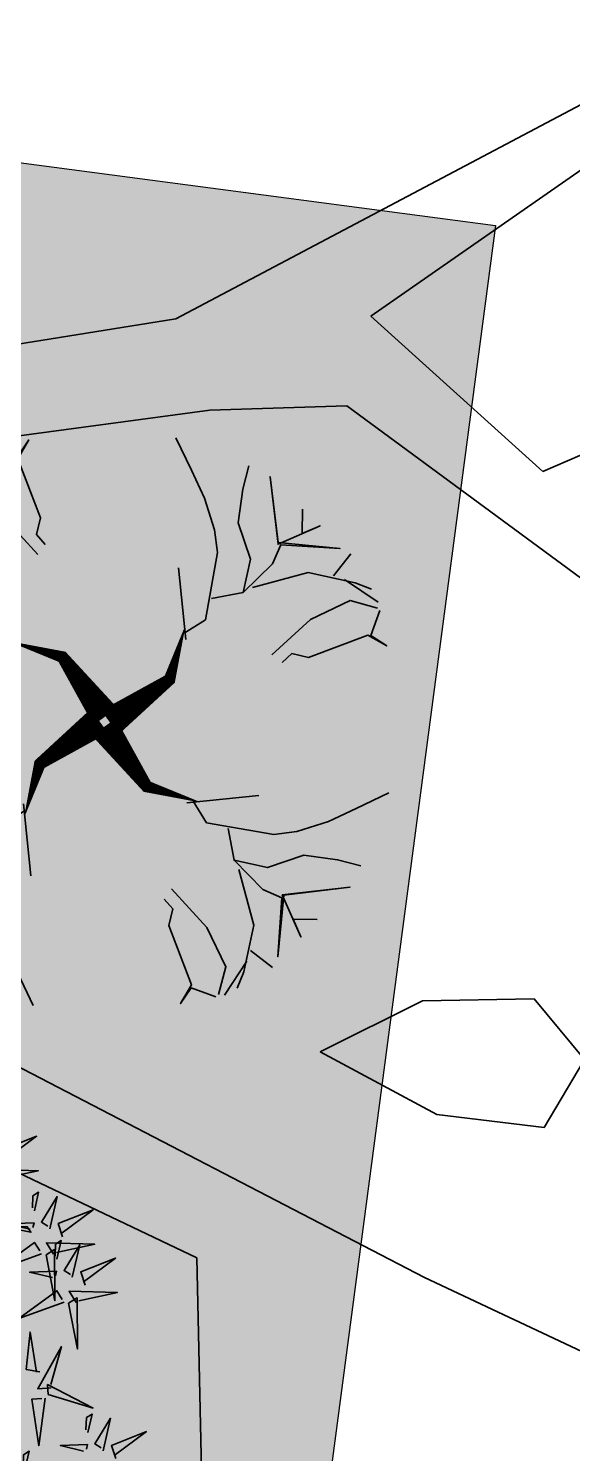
# Model space of a CAD drawing. Header units: millimetres. Extents: x -179928 to 528275, y -469666 to 511935.
# Drawn here: x 51353 to 51827, y 110149 to 111393 of the extents above; entities that cross this region are included whole.
import ezdxf

# ---------------------------------------------------------------- set-up
doc = ezdxf.new("R2010")
doc.units = ezdxf.units.MM
doc.layers.add('ad-Elevation 10', color=8, linetype='Continuous')
doc.layers.add('ad-Landscape', color=94, linetype='Continuous', lineweight=35)

# ---------------------------------------------------------------- blocks, each defined once
blk = doc.blocks.new('A$C06C421F0')
at = {"layer": 'ad-Landscape'}
for points in [[(359.9, 366.5, 36, 14.4, 0), (421.2, 431.5, 14.4, 0.72, 0), (487.4, 441.9, 0, 0, 0), (448, 441.9, 0, 0, 0), (472.5, 524.2, 0, 0, 0), (467.7, 541.4, 0, 0, 0), (379.6, 599.7, 0, 0, 0), (404.1, 579.3, 0, 0, 0), (359.9, 575.7, 0, 0, 0), (404.1, 579.3, 0, 0, 0), (467.7, 541.4, 0, 0, 0), (433.5, 648, 0, 0, 0), (482.5, 692.3, 0, 0, 0), (430.9, 648, 0, 0, 0), (418.6, 692.3, 0, 0, 0), (426.1, 713.1, 0, 0, 0), (413.8, 692.3, 0, 0, 0), (372.2, 716.3, 0, 0, 0), (413.8, 692.3, 0, 0, 0), (323.1, 719.9, 0, 0, 0)], [(353.4, 359.9, 36, 14.4, 0), (288.3, 421.2, 14.4, 0.72, 0), (277.9, 487.4, 0, 0, 0), (277.9, 448, 0, 0, 0), (195.7, 472.5, 0, 0, 0), (178.5, 467.7, 0, 0, 0), (120.2, 379.6, 0, 0, 0), (140.6, 404.1, 0, 0, 0), (144.2, 359.9, 0, 0, 0), (140.6, 404.1, 0, 0, 0), (178.5, 467.7, 0, 0, 0), (71.9, 433.5, 0, 0, 0), (27.6, 482.5, 0, 0, 0), (71.9, 430.9, 0, 0, 0), (27.6, 418.6, 0, 0, 0), (6.8, 426.1, 0, 0, 0), (27.6, 413.8, 0, 0, 0), (3.6, 372.2, 0, 0, 0), (27.6, 413.8, 0, 0, 0), (0, 323.1, 0, 0, 0)], [(366.5, 360, 36, 14.4, 0), (431.5, 298.7, 14.4, 0.72, 0), (441.9, 232.5, 0, 0, 0), (441.9, 271.9, 0, 0, 0), (524.2, 247.4, 0, 0, 0), (541.4, 252.2, 0, 0, 0), (599.7, 340.3, 0, 0, 0), (579.3, 315.8, 0, 0, 0), (575.7, 360, 0, 0, 0), (579.3, 315.8, 0, 0, 0), (541.4, 252.2, 0, 0, 0), (648, 286.4, 0, 0, 0), (692.3, 237.4, 0, 0, 0), (648, 289, 0, 0, 0), (692.3, 301.2, 0, 0, 0), (713.1, 293.8, 0, 0, 0), (692.3, 306.1, 0, 0, 0), (716.3, 347.7, 0, 0, 0), (692.3, 306.1, 0, 0, 0), (719.9, 396.8, 0, 0, 0)], [(360, 353.4, 36, 14.4, 0), (298.7, 288.3, 14.4, 0.72, 0), (232.5, 277.9, 0, 0, 0), (271.9, 277.9, 0, 0, 0), (247.4, 195.7, 0, 0, 0), (252.2, 178.5, 0, 0, 0), (340.3, 120.2, 0, 0, 0), (315.8, 140.6, 0, 0, 0), (360, 144.2, 0, 0, 0), (315.8, 140.6, 0, 0, 0), (252.2, 178.5, 0, 0, 0), (286.4, 71.9, 0, 0, 0), (237.4, 27.6, 0, 0, 0), (289, 71.9, 0, 0, 0), (301.2, 27.6, 0, 0, 0), (293.8, 6.8, 0, 0, 0), (306.1, 27.6, 0, 0, 0), (347.7, 3.6, 0, 0, 0), (306.1, 27.6, 0, 0, 0), (396.8, 0, 0, 0, 0)]]:
    blk.add_lwpolyline(points, format="xyseb", dxfattribs=at)
for points in [[(277.9, 479.9), (254, 499.6), (250.4, 582.9), (257.6, 610), (274.8, 646.8), (295.1, 678.4), (319.1, 715.2)], [(212.9, 538.7), (182.1, 578), (174.9, 602.6), (103, 607.4), (178.5, 604.8), (198.9, 683.2), (178.5, 602.6), (130.6, 631.9), (151, 619.7), (154.6, 649)], [(250.4, 526.4), (212.9, 538.7), (209.3, 580.3), (230, 622.2), (230, 663.9), (226.4, 693.2)], [(460.3, 565.3), (472.5, 575.7), (470.3, 596.5), (507.1, 664.7), (497, 689.2), (507.1, 668.4), (538.7, 675.1)], [(467.7, 551.8), (516.7, 592.9), (546.1, 637.6), (541.3, 672)], [(106.2, 573.2), (89, 602.6)], [(92.6, 570.6), (47.9, 548.7)], [(202.5, 546.1), (137.4, 573.2), (79.1, 568.4), (58.3, 563.2)], [(274.8, 472.5), (295.1, 558.4)], [(168.1, 467.7), (127, 516.7), (82.3, 546.1), (47.9, 541.3)], [(154.6, 460.3), (144.2, 472.5), (123.4, 470.3), (55.1, 507.1), (30.7, 497), (51.5, 507.1), (44.7, 538.7)], [(239.9, 277.9), (220.3, 254), (137, 250.4), (109.9, 257.6), (73.1, 274.8), (41.5, 295.1), (4.7, 319.1)], [(247.4, 274.8), (161.5, 295.1)], [(193.5, 250.4), (181.2, 212.9), (139.6, 209.3), (97.6, 230), (56, 230), (26.6, 226.4)], [(445.1, 247.4), (424.8, 161.5)], [(441.9, 239.9), (465.9, 220.3), (469.5, 137), (462.3, 109.9), (445.1, 73.1), (424.8, 41.5), (400.8, 4.7)], [(181.2, 212.9), (141.8, 182.1), (117.3, 174.9), (112.5, 103), (115.1, 178.5), (36.7, 198.9), (117.3, 178.5), (88, 130.6), (100.2, 151), (70.9, 154.6)], [(173.8, 202.5), (146.7, 137.4), (151.5, 79.1), (156.7, 58.3)], [(252.2, 168.1), (203.2, 127), (173.8, 82.3), (178.6, 47.9)], [(259.6, 154.6), (247.4, 144.2), (249.6, 123.4), (212.8, 55.1), (222.8, 30.7), (212.8, 51.5), (181.2, 44.7)], [(146.7, 106.2), (117.3, 89)], [(149.3, 92.6), (171.2, 47.9)]]:
    blk.add_lwpolyline(points, dxfattribs=at)
blk = doc.blocks.new('bamboo')
at = {"layer": 'ad-Landscape'}
for points in [[(-1108, -38.5), (-1114, -101.4), (-1096.8, -87.2), (-1100.9, -47.1)], [(-1403.2, -114.9), (-1383.3, -156.5), (-1492.3, -217.4), (-1396.1, -123.6)], [(-1357.5, -135.2), (-1368, -245.3), (-1327.6, -154), (-1350.4, -143.9)], [(-1293.1, -125.6), (-1214.5, -133.2), (-1303.2, -148.4), (-1301.7, -132.7)], [(-1143.7, -283.2), (-1143, -123.3), (-1099.9, -274), (-1132.7, -280.9)], [(-1299.1, -188.5), (-1305.1, -251.4), (-1287.9, -237.2), (-1292, -197.1)], [(-1152.3, -296.4), (-1306, -271.7), (-1145.4, -329.2), (-1152.3, -296.4)], [(-1158.7, -320.6), (-1114.9, -311.4), (-1174.8, -460.8), (-1156.4, -331.5)], [(-1114.4, -368.3), (-1068.3, -370), (-1064.9, -494.8), (-1103.4, -366)], [(-1179.6, -607.1), (-1229, -459.4), (-1205.5, -628.4), (-1179.6, -607.1)], [(-1163.9, -608.6), (-1022, -535), (-1135.5, -643.1), (-1156.8, -617.2)], [(-1204, -612.6), (-1175.5, -647.1), (-1335.8, -663.4), (-1212.6, -619.7)], [(-1084.1, -757), (-1133.4, -609.4), (-1109.9, -778.4), (-1084.1, -757)], [(-1225.7, -674), (-1205.9, -715.6), (-1314.8, -776.5), (-1218.6, -682.6)], [(-1180, -694.3), (-1190.5, -804.4), (-1150.1, -713.1), (-1172.9, -702.9)], [(-1115.6, -684.7), (-1037, -692.3), (-1125.7, -707.5), (-1124.2, -691.8)], [(-1068.3, -758.6), (-926.4, -685), (-1039.9, -793.1), (-1061.2, -767.2)], [(-1121.6, -747.6), (-1127.7, -810.5), (-1110.4, -796.3), (-1114.5, -756.2)], [(-1108.4, -762.6), (-1079.9, -797.1), (-1240.2, -813.4), (-1117, -769.7)], [(-1130.1, -824), (-1110.3, -865.6), (-1219.3, -926.5), (-1123, -832.6)], [(-1084.5, -844.3), (-1095, -954.4), (-1054.5, -863.1), (-1077.3, -852.9)], [(-1020.1, -834.7), (-941.4, -842.3), (-1030.2, -857.5), (-1028.7, -841.8)], [(-961, -829.5), (-1024, -824.8), (-1009.5, -841.7), (-969.5, -836.8)], [(-1026.1, -897.6), (-1032.1, -960.5), (-1014.9, -946.3), (-1019, -906.2)], [(-889.9, -980.8), (-861.5, -1015.3), (-1021.7, -1031.5), (-898.6, -987.9)], [(-911.7, -1042.2), (-891.9, -1083.8), (-1000.8, -1144.6), (-904.6, -1050.8)]]:
    blk.add_lwpolyline(points, dxfattribs=at)
blk = doc.blocks.new('1625_East Villa')
at = {"transparency": 33554559}
h = blk.add_hatch(dxfattribs=at)
h.set_pattern_fill('GRASS', color=74, angle=180)
h.set_pattern_definition([(270, (14545, 13620), (17.96051, -17.96051), [4.7625, -31.15852]), (225, (14545, 13620), (17.96051, -17.96051), [4.7625, -20.6375]), (315, (14545, 13620), (17.96051, 17.96051), [4.7625, -20.6375])])
h.paths.add_polyline_path([(14550, 10245), (13640, 10245), (13640, 13620), (14550, 13620)])
h = blk.add_hatch(color=256, dxfattribs=at)
h.dxf.hatch_style = 1
h.set_gradient(color1=(153, 204, 0), color2=(63, 127, 0), tint=1, name='INVSPHERICAL')
h.paths.add_polyline_path([(14550, 10245), (13640, 10245), (13640, 13620), (14550, 13620)])
at = {"layer": 'ad-Elevation 10'}
blk.add_lwpolyline([(14550, 10245), (13640, 10245), (13640, 13620), (14550, 13620)], close=True, dxfattribs=at)
at = {"layer": 'ad-Landscape', "xscale": -0.7144563243118911, "yscale": 0.7144563243118911, "zscale": 0.7144563243118911}
blk.add_blockref('A$C06C421F0', (14525.9, 12888.7), dxfattribs=at)
at = {"layer": 'ad-Landscape', "linetype": 'Continuous', "xscale": 0.2620739326953535, "yscale": 0.2620739326953535, "zscale": 0.2620739326953535, "rotation": 180}
blk.add_blockref('bamboo', (13995, 12479.4), dxfattribs=at)
blk = doc.blocks.new("All Plot's Villa Plans")
at = {"ltscale": 5, "rotation": 352.4703876422526}
blk.add_blockref('1625_East Villa', (35550.7, 99624.7), dxfattribs=at)
blk = doc.blocks.new('QRFQ')
at = {"layer": 'ad-Landscape', "color": 30, "true_color": 0xf26722}
for p, q in [((260798.0444, 1945730.5846, 129.9135), (260797.1579, 1945730.2693, 129.9135)), ((260796.9932, 1945730.3114, 129.9135), (260797.6243, 1945730.4537, 129.9135)), ((260796.5511, 1945730.3588, 129.9135), (260796.9932, 1945730.3114, 129.9135)), ((260796.538, 1945730.2885, 129.9135), (260797.0008, 1945730.2267, 129.9135)), ((260797.1579, 1945730.2693, 129.9135), (260797.267, 1945730.0989, 129.9135)), ((260797.0008, 1945730.2267, 129.9135), (260797.1172, 1945730.1992, 129.9135)), ((260797.1172, 1945730.1992, 129.9135), (260797.4118, 1945729.8274, 129.9135)), ((260797.267, 1945730.0989, 129.9135), (260797.7833, 1945730.174, 129.9135)), ((260796.5995, 1945729.8, 129.9135), (260796.983, 1945729.4471, 129.9135)), ((260796.5563, 1945729.7217, 129.9135), (260796.7959, 1945729.5156, 129.9135)), ((260797.0448, 1945729.6806, 129.9135), (260796.9468, 1945729.6609, 129.9135)), ((260797.139, 1945729.6566, 129.9135), (260797.0448, 1945729.6806, 129.9135)), ((260796.9468, 1945729.6609, 129.9135), (260797.0306, 1945729.5816, 129.9135)), ((260797.1676, 1945729.594, 129.9135), (260797.139, 1945729.6566, 129.9135)), ((260797.1182, 1945729.5461, 129.9135), (260797.1676, 1945729.594, 129.9135)), ((260797.0306, 1945729.5816, 129.9135), (260797.1182, 1945729.5461, 129.9135)), ((260796.7959, 1945729.5156, 129.9135), (260796.6972, 1945729.1177, 129.9135)), ((260796.983, 1945729.4471, 129.9135), (260797.3749, 1945729.1125, 129.9135))]:
    blk.add_line(p, q, dxfattribs=at)
blk = doc.blocks.new('zw$E387')
at = {"color": 6, "xscale": 999.9541051248865, "yscale": 999.9541051248865, "zscale": 999.9541051248865, "rotation": 15.20137085992778}
blk.add_blockref('QRFQ', (258562209.3, -1945833356.8, 1363592.9), dxfattribs=at)

msp = doc.modelspace()

# ---------------------------------------------------------------- block references
at = {"ltscale": 5}
msp.add_blockref("All Plot's Villa Plans", (0, 0), dxfattribs=at)

# ---------------------------------------------------------------- next in the draw order: block references
msp.add_blockref('zw$E387', (0, 0), dxfattribs=at)

doc.saveas('drawing.dxf')
